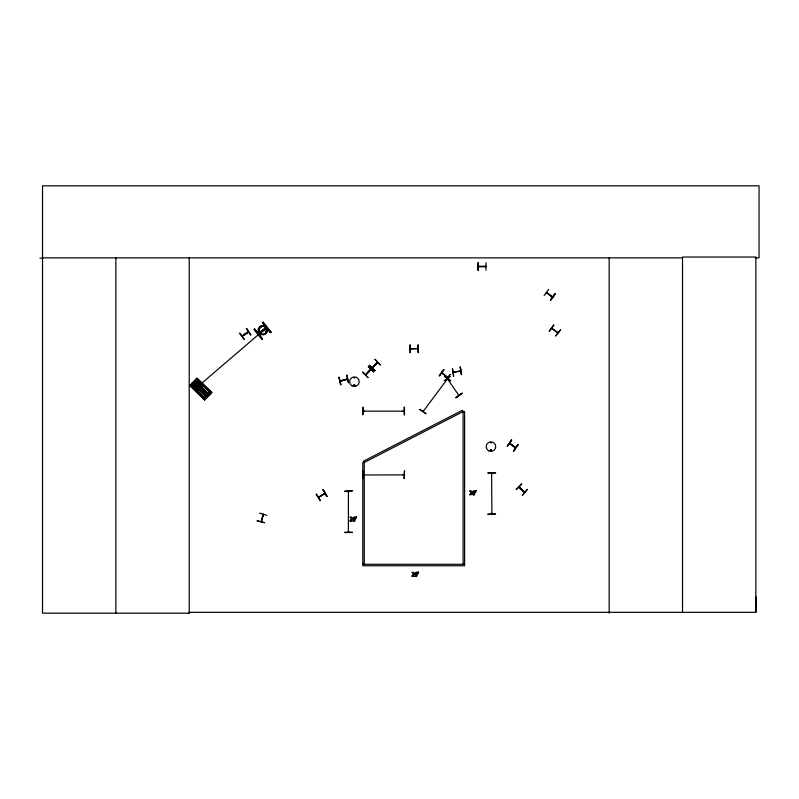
<?xml version="1.0" encoding="UTF-8"?>
<svg xmlns="http://www.w3.org/2000/svg" width="799" height="799" viewBox="0 0 799 799"><rect width="100%" height="100%" fill="white"/><g stroke="black" fill="none" stroke-linecap="round" stroke-linejoin="round"><path stroke-width="1.2" d="M755.315 257.867L759.05 257.867L759.05 185.827L42.527 185.827L42.527 613.173L189.323 613.173L189.223 612.334L755.864 612.334L755.974 596.883M260.035 327.24L262.222 326.022L264.519 326.112L266.357 327.3M260.154 334.122L263.72 334.811L266.876 332.704L267.435 327.97L264.709 325.593L260.933 325.952L258.327 328.788L258.377 332.414L261.083 334.621L258.836 332.254M260.344 334.092L263.64 334.571M263.4 514.466L261.253 521.467M263.55 334.491L266.417 332.564L266.936 328.239M241.987 335.94L242.706 335.48M264.459 334.182L266.866 331.495M264.609 334.222L266.946 331.735M491.954 473.807L491.944 473.138L491.565 473.807M324.903 493.382L318.382 497.168M354.007 377.597L354.766 377.917L354.077 377.518M353.907 385.108C355.136 387.116 354.626 383.27 354.017 385.468M490.206 450.197C492.394 448.209 490.946 452.104 490.356 450.536M490.496 450.197C492.104 448.599 490.636 452.134 490.626 449.867M258.427 330.147L260.075 327.091L258.367 330.217L260.274 334.222M260.204 327.25L258.556 330.307L260.224 333.962M515.804 447.63L509.652 443.105M546.446 292.694L546.965 293.073M551.849 296.669L552.588 296.789M557.972 332.694L551.859 328.149M447.77 377.448L447.25 376.988M458.886 395.465L447.32 378.626L447.07 379.475M447.64 378.836L447.27 378.696M422.881 411.415L423.39 410.726L423.14 411.575M348.364 532.094L348.424 491.335L348.734 491.944M491.605 473.278L491.904 513.997L491.595 513.318M347.425 378.896L340.054 380.833L340.903 380.973M346.606 379.116L347.355 379.265M262.432 330.686L262.801 330.796M205.792 398.351L205.543 397.363M209.268 393.687L209.688 393.258L209.917 394.227M265.448 332.584C266.626 333.642 264.349 330.836 266.666 330.357L265.837 327.56L264.169 326.501L262.142 326.382M257.228 520.848L264.639 522.726L257.238 520.818M259.585 513.138L266.906 515.325M261.283 521.667L263.53 514.326M365.552 374.651L366.282 374.391M490.686 442.396L491.315 442.866L490.586 442.566M447.53 378.786L423.14 411.505L423.23 410.806M348.424 491.255L348.424 492.104M403.245 474.636L404.094 474.636M485.892 266.247L478.381 266.237L479.05 266.616M453.293 372.264L460.673 370.746M265.947 332.833L267.275 330.416L266.347 327.29M248.449 332.154L242.137 336.169M370.956 369.478C358.581 383.22 371.555 366.711 370.566 369.837M372.863 367.48L372.134 367.74M376.898 362.686L377.607 362.496M264.529 334.342L260.973 334.671M372.184 367.57L377.348 362.267M444.594 376.099L450.726 380.654M422.931 411.345L423.34 410.796M447.07 379.405L447.49 378.886M544.119 295.51L548.683 289.388M550.361 300.094L554.876 293.942M550.701 300.344L555.215 294.192M549.133 331.106L553.687 324.973M549.392 331.295L553.907 325.143M555.675 335.91L560.489 329.977M560.469 329.947L555.635 335.88M511.52 439.899L507.315 446.291L511.49 439.879M507.265 446.261L511.819 440.119M513.807 451.065L517.992 444.653L513.777 451.036M513.477 450.816L518.032 444.683M354.926 385.767C354.786 382.821 353.058 386.596 354.586 385.907M439.28 375.81L443.994 369.807M447.67 377.318L441.677 373.103M265.548 328.579L259.815 333.123M410.356 348.664L417.997 348.614M363.285 410.896L364.014 411.215M404.094 411.155L403.245 411.165L404.094 410.896M364.054 474.626L363.215 474.896M404.094 474.896L403.405 474.986M258.347 328.818L260.943 325.952M258.836 329.038L261.183 326.481L264.519 326.192L266.926 328.279M362.886 372.114L368.119 377.687L362.846 372.154M373.712 371.815L368.439 366.282L373.682 371.855M365.722 374.861L370.956 369.408M372.364 367.999L377.667 362.436L372.494 367.87M516.214 489.407L521.507 483.904M516.444 489.627L521.707 484.094M191.55 386.746L194.217 384.019M195.675 382.621L198.342 379.895M192.549 387.725L195.216 384.998M196.674 383.6L199.341 380.873M194.047 389.193L196.714 386.466M198.172 385.068L200.839 382.341M195.375 390.501L198.052 387.775M199.5 386.376L202.177 383.65M196.874 391.969L199.55 389.243M200.998 387.845L203.675 385.118M203.316 398.262L205.982 395.535M207.44 394.137L210.107 391.41M203.306 399.14L206.861 395.505M203.415 399.25L206.981 395.615M207.43 395.016L210.986 391.38M207.54 395.125L211.106 391.49M208.749 395.835L211.815 392.669L197.033 378.197L193.967 381.363L208.759 395.815M324.883 493.452L318.631 497.368M264.509 334.042L261.223 334.332M198.831 385.717L262.641 330.986M262.462 322.636L270.372 332.604L262.382 322.686L263.051 322.157L270.951 332.134L263.051 322.157M270.991 332.104L270.352 332.624M348.684 532.054L348.724 531.445M491.615 513.258L491.615 513.897M254.511 328.988L262.471 338.926L254.531 328.968L253.872 329.498L261.842 339.415L262.491 338.906M266.097 327.32L258.307 333.672L266.197 327.44M258.736 334.202L266.576 327.92M258.786 334.272L266.626 327.98M444.144 380.773L450.416 376.429M455.869 397.582L462.132 393.218L455.989 397.752M455.979 397.742L462.122 393.198M246.741 328.459L250.876 334.881M248.619 332.054C232.819 342.931 249.797 329.637 247.98 332.414M244.144 339.255L239.63 333.083L244.095 339.285M320.409 500.564L316.414 494.062M318.551 497.477L325.033 493.363M262.122 326.411L260.144 327.41M447.71 377.398L441.807 372.724L442.366 373.213M460.713 371.106L453.233 372.544M347.515 379.145L340.224 381.133M340.114 381.213L347.535 379.225M546.646 292.434L552.628 296.868M552.389 297.068L546.366 292.594L552.509 297.208M557.752 332.863L551.59 328.439M403.355 410.866L403.994 410.866M363.365 474.596L363.984 474.626M485.832 266.616L478.331 266.536M263.111 514.216L261.313 521.587M460.394 367.081L461.472 374.661L460.354 367.091M519.3 486.891L524.434 492.374L518.931 487.13M410.396 349.043L417.887 348.594M410.336 344.978L410.277 352.619M418.446 352.569L418.027 344.928L418.406 352.569M404.074 407.21L404.224 414.841M363.235 478.581L363.086 470.951M495.59 472.668L487.959 472.748M487.959 473.038L495.59 472.988M348.384 491.944L348.724 491.275M487.959 514.077L495.59 513.977L487.959 514.416M344.739 532.214L352.369 532.224M344.739 532.553L352.379 532.504M39.95 258.167L42.527 258.157M42.527 257.867L682.526 257.867M485.992 262.591L486.012 270.232M478.331 266.626L486.012 266.626M363.375 474.976L404.014 474.896M362.786 564.294L464.599 564.294M363.954 410.866L363.295 411.155L404.014 411.155L403.405 411.205M485.223 266.606L485.992 266.277M515.475 447.81L509.562 443.365M509.422 443.365L515.615 447.919M444.414 376.359L450.556 380.883M419.884 409.268L426.067 413.752L419.685 409.537M348.394 492.004L348.424 491.335M518.99 487.07L524.553 492.374M374.981 370.476L369.168 365.513L374.731 370.746M369.428 365.243L374.921 370.546M368.219 366.511L373.752 371.775M196.973 378.267L211.755 392.728M196.804 378.446L211.615 392.878M196.684 378.556L211.465 393.028M196.634 378.616L211.405 393.088L196.454 378.796M196.334 378.916L211.116 393.388L196.284 378.976M196.095 379.155L210.077 392.709M210.686 393.827L209.867 394.656M194.836 380.474L209.688 394.876M194.716 380.594L209.498 395.056M194.666 380.654L209.468 395.086M194.487 380.833L209.278 395.285M194.367 380.953L209.168 395.405M194.317 381.003L209.098 395.465M194.197 381.123L208.948 395.615M194.027 381.303L208.809 395.765M192.899 382.341L207.63 396.853M192.729 382.511L207.49 397.003M192.559 382.681L207.34 397.153M193.368 383.6L207.281 397.213M193.268 383.71L207.161 397.333M192.209 383.041L206.991 397.512L192.179 383.071M192.909 384.069L205.882 396.893M206.561 397.952L205.743 398.781M190.781 384.529L205.493 399.061M190.591 384.719L205.373 399.18M190.562 384.748L205.323 399.24M190.372 384.948L205.203 399.36M190.242 385.078L205.043 399.53M190.192 385.128L204.973 399.59M190.022 385.308L204.824 399.74M189.902 385.428L204.684 399.89M258.826 328.988L258.896 332.274M246.482 328.629L250.636 335.041M322.946 489.907L327.041 496.359M316.084 494.271L320.169 500.713M338.996 377.338L340.963 384.719M460.024 367.16L461.572 374.631M418.077 344.928L418.127 352.569M409.947 344.978L409.997 352.619M404.464 407.21L404.514 414.841M362.796 470.951L362.846 478.591M755.864 612.334L755.864 257.038L682.526 257.038L682.526 612.334M609.178 257.867L609.178 613.173M478.301 262.591L478.251 270.232M463.11 564.294L463.11 411.575L462.431 410.247L363.585 461.163L364.264 462.481L364.264 564.294M189.213 257.867L189.213 613.173M115.875 257.867L115.875 613.173M352.778 518.591C354.696 527.69 357.213 511.919 352.778 518.591M414.821 573.782C416.748 582.88 419.265 567.11 414.821 573.782M472.419 492.364C474.346 501.462 476.863 485.692 472.419 492.364M353.338 518.391C353.548 524.883 356.094 515.085 353.338 518.391M415.38 573.582C415.6 580.074 418.147 570.276 415.38 573.582M472.978 492.164C473.198 498.656 475.745 488.858 472.978 492.164M471.31 493.642L469.413 494.721L471.51 494.591A1.258 1.258 0 0 0 471.839 493.952C470.821 492.683 472.748 490.077 469.522 491.015C471.889 491.435 470.002 492.324 471.31 493.642M356.444 516.893L355.954 518.461L355.845 516.893L356.444 516.893M418.496 572.084L418.007 573.652L417.897 572.084L418.496 572.084M476.094 490.666L475.605 492.234L475.495 490.666L476.094 490.666M196.644 389.662C197.713 392.888 199.131 387.345 196.644 389.662M200.769 385.537C201.837 388.763 203.256 383.22 200.769 385.537M352.119 518.102L350.302 520.648L352.289 521.108L349.792 521.108L351.57 518.132L349.882 517.233L351.42 517.063L352.119 518.102M414.172 573.292L412.354 575.839L414.331 576.299L411.845 576.299L413.612 573.322L411.934 572.424L413.463 572.254L414.172 573.292M554.915 293.972L550.401 300.124L554.965 294.002M443.725 369.597L439.32 375.85L443.705 369.577M450.087 374.581L445.662 380.823L450.047 374.551M375.021 359.36L380.264 364.933L375.021 359.36M527.33 489.447L522.356 495.26L527.32 489.437M192.919 382.322L189.842 385.488L204.634 399.939L207.69 396.793L192.919 382.322M323.215 489.737L326.951 496.419L323.215 489.737M463.11 411.575L364.264 462.481L362.786 462.481L362.786 565.782L464.599 565.782L464.599 411.575L463.11 411.575M339.096 377.308L340.664 384.798L339.046 377.328M346.876 375.23L348.444 382.711L346.876 375.23M452.484 368.669L453.602 376.229L452.484 368.669M363.185 407.21L362.816 414.851L363.136 407.21M404.494 470.951L404.124 478.581L404.494 470.951M352.369 490.806L344.739 491.275L352.369 490.806M478.361 262.591L477.932 270.232L478.341 262.591M352.019 385.807A4.774 4.774 0 0 0 359.18 381.672A4.774 4.774 0 0 0 352.019 377.537A4.774 4.774 0 0 0 352.019 385.807M488.569 450.746A4.764 4.764 0 0 0 495.71 446.621A4.764 4.764 0 0 0 488.569 442.496A4.764 4.764 0 0 0 488.569 450.746"/></g></svg>
